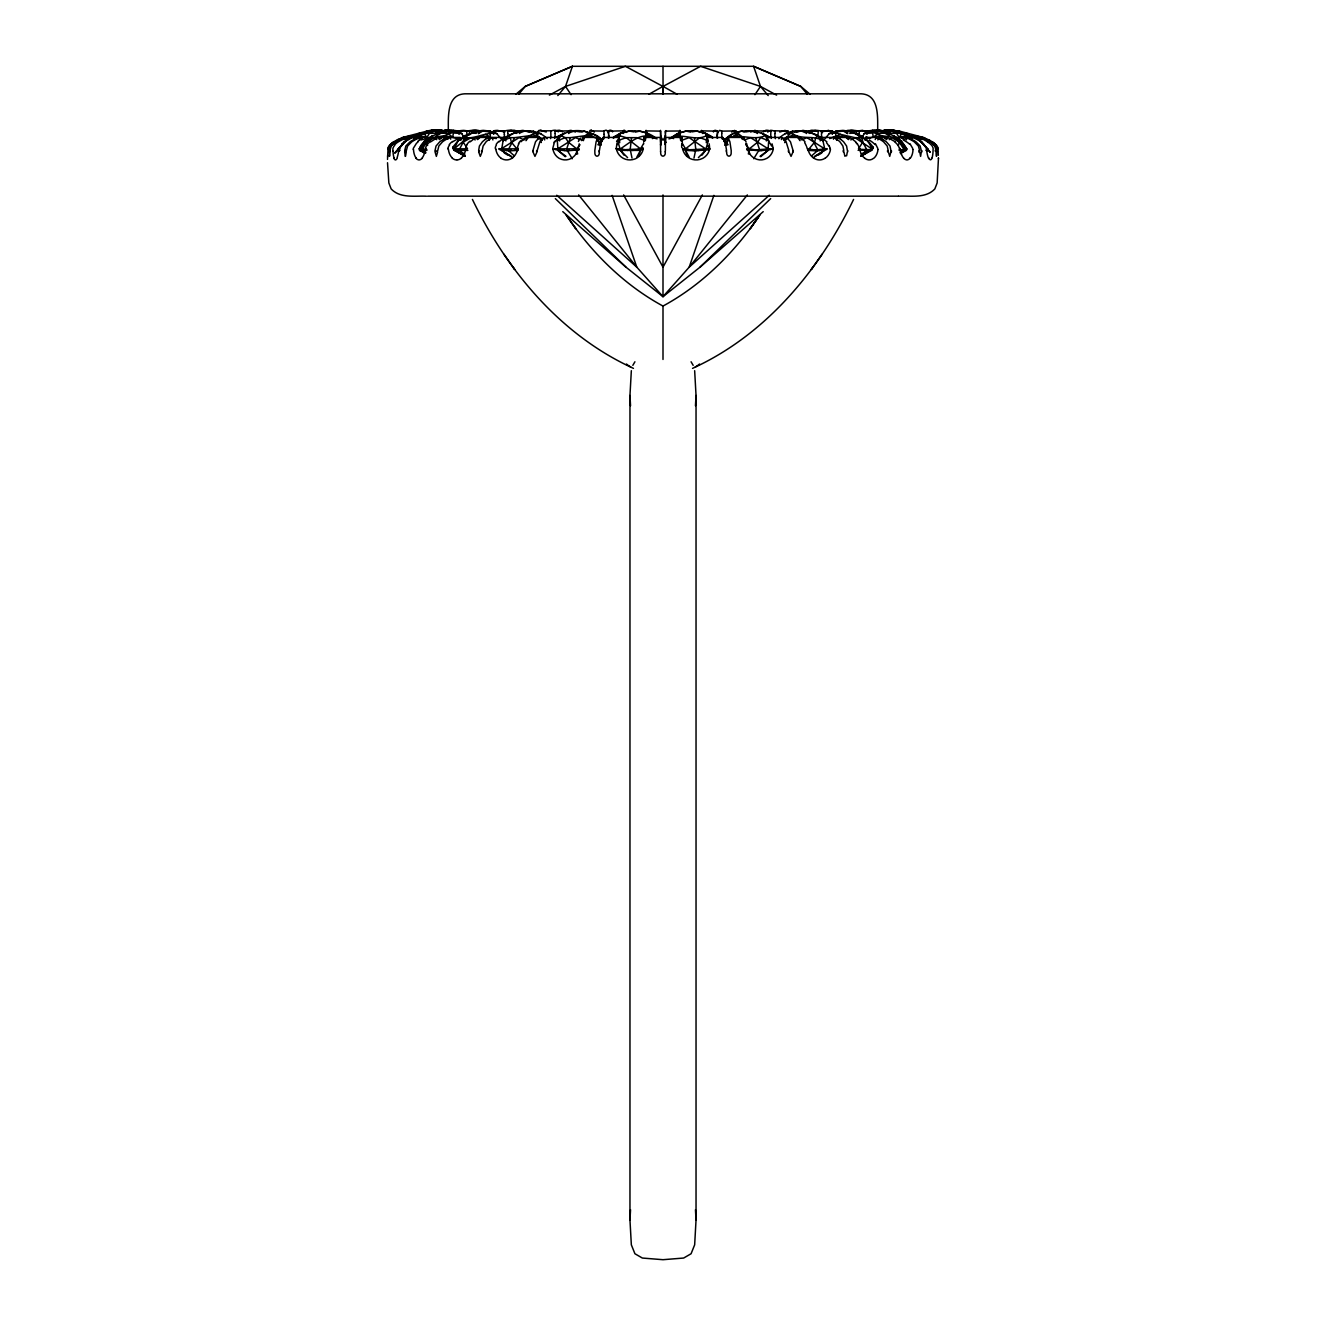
<?xml version="1.0" encoding="UTF-8"?>
<svg xmlns="http://www.w3.org/2000/svg" width="1326" height="1326" viewBox="0 0 1326 1326"><rect width="100%" height="100%" fill="white"/><g stroke="black" fill="none" stroke-linecap="round" stroke-linejoin="round"><path stroke-width="1.5" d="M404.662 151.794L405.292 156.352M478.62 150.617L479.415 145.993L482.349 141.865A35.238 23.354 -89.9 0 1 484.835 139.794L485.465 139.329M660.547 137.539L660.663 145.147M660.547 130.362L660.663 142.429M665.47 131.009L665.254 144.683M757.395 133.512L757.444 131.34M623.303 131.34L623.27 133.512M776.605 95.124L760.478 86.405L700.576 66.3L663.083 86.405L663.066 94.345L663 66.3M890.939 150.65L890.011 146.026L886.398 141.865A35.222 29.139 -87.1 0 0 883.331 139.794L882.652 139.396M660.53 144.103L660.613 150.617A31.078 30.515 74.2 0 0 660.514 151.81M665.47 131.407L665.453 133.329M724.079 140.97C733.411 127.545 756.649 128.771 769.295 137.125L761.422 132.981M793.081 150.617L790.495 141.865A35.238 16.36 89.9 0 0 788.738 139.794L788.406 139.445A71.654 33.266 89.9 0 0 786.152 137.44L800.423 137.44L802.76 139.329M435.027 150.617L436.039 146.026L439.685 141.865A35.222 28.99 -89.9 0 1 442.785 139.794L443.547 139.329M665.254 144.335L665.32 142.744M389.314 151.794L389.562 156.269L389.877 151.794M806.573 133.512L806.672 131.34M706.791 137.539L706.277 142.711M404.679 150.617L405.855 146.026L409.999 141.865A35.238 32.935 -89.8 0 1 413.513 139.794L414.392 139.329M856.347 134.374L856.646 131.34M643.723 141.716L643.856 139.329M673.658 138.6L671.984 137.838C682.774 127.843 700.824 129.086 712.427 137.125L706.443 135.733C694.708 141.915 681.663 132.003 670.31 138.584M686.901 155.805L685.525 148.844L682.625 143.954M688.012 150.269L688.045 149.374L683.056 148.877L685.476 150.385L695.736 150.882L709.791 149.308M690.581 150.319L688.045 149.374M693.183 150.534L693.2 149.639L709.824 148.645M698.288 150.534L698.321 149.639M703.211 150.269L703.244 149.374M702.051 155.125L705.531 150.385L708.316 140.689L705.183 132.981L712.708 138.186M707.736 149.772L707.769 148.877M464.398 137.142L464.448 135.733C474.592 132.07 486.509 128.324 496.753 133.578L500.996 138.733M665.387 141.07L665.337 142.429M775.13 133.512L775.13 133.081A21.78 10.475 89.7 0 1 775.097 131.291M389.363 150.617L390.623 146.026L395.015 141.865A35.222 34.973 -89.4 0 1 398.828 139.744L399.673 139.329M717.3 131.34L717.233 134.374A9.978 2.635 89.5 0 0 717.548 138.352M736.195 134.307L736.378 131.34M889.713 134.291L890.028 131.34M890.923 151.86L889.729 156.369L888.287 151.711M387.573 157.844L387.623 156.567M387.507 159.385L387.54 158.49M680.238 133.512L680.304 131.904M787.893 134.307L788.141 131.34M847.364 151.794L846.618 155.788L844.861 155.888M866.972 134.307L867.27 131.34M387.623 156.799L387.673 155.59M832.347 134.307L832.629 131.34M847.397 133.512L847.563 131.34M387.656 155.838L388.021 149.44A5.403 4.542 -65.3 0 1 388.269 148.313M660.729 145.031L660.547 137.44L644.088 137.44L643.872 139.197M821.739 133.512L821.755 133.081A21.78 14.735 89.7 0 1 821.788 131.324M389.927 150.617L391.203 146.026L395.612 141.865A35.222 34.973 89.4 0 1 399.341 139.794L400.27 139.329M599.418 150.617L600.86 141.865A35.222 8.437 89.9 0 1 601.755 139.777L601.971 139.329M448.287 130.462C448.503 117.6 446.315 94.66 464.796 93.814L861.204 93.814C879.685 94.66 877.497 117.6 877.713 130.462M665.403 135.02L665.337 135.965M694.658 370.7L696.034 395.463L696.034 1220.053L694.658 1244.832L691.078 1253.75L683.652 1258.043L663 1259.7L642.348 1258.043L634.922 1253.75L631.342 1244.832L629.966 1220.053L629.966 395.463L631.342 370.7M629.966 1220.053L630.546 1209.743M695.454 405.789L696.034 395.463M406.369 150.617L407.596 146.026L411.74 141.865A35.238 32.951 89.8 0 1 415.253 139.794L416.132 139.329M537.146 150.617L539.864 141.865A35.222 16.393 89.9 0 1 541.605 139.777L542.036 139.329M681.68 140.921L681.912 137.423L665.453 137.44L665.387 150.617A31.078 30.2 -76.8 0 1 665.155 151.777M760.71 156.717L768.069 150.385L768.682 140.689L765.102 135.733C751.958 141.65 737.057 131.357 724.095 140.026L723.946 141.567L724.112 139.495A71.621 17.172 -89.9 0 0 722.935 137.44L706.791 137.44M437.746 150.617L438.84 146.026L442.47 141.865A35.238 29.006 89.9 0 1 445.569 139.794L446.348 139.329M482.183 150.617L483.095 146.026L486.029 141.865A35.222 23.371 89.9 0 1 488.515 139.794L489.128 139.329M679.442 132.036L679.906 130.296M406.303 151.794L405.507 156.335M793.047 151.794L791.042 156.369L788.937 151.794M877.53 133.512L877.746 131.34M424.884 143.689L425.116 140.689C434.696 133.246 448.403 129.169 460.354 132.103M770.903 131.34L770.754 134.374A9.978 4.856 89.4 0 0 771.268 138.434M437.663 151.794L436.353 156.369L435.027 151.794M859.182 133.512L859.215 133.081A21.796 18.249 -87.3 0 1 859.347 131.324M895.183 133.512L895.431 131.34M727.676 137.539L727.394 140.307A9.978 2.652 89.6 0 1 725.405 145.114M899.343 133.512L899.608 131.34M482.1 151.794L480.294 156.369L478.636 151.794M665.304 151.794C666.033 157.645 659.867 157.645 660.68 151.794M576.479 154.114L576.677 148.844L580.009 144.766M724.775 139.28L724.211 140.639M725.537 144.153L728.405 140.423L724.874 142.263L725.537 144.153L727.825 145.031M726.366 139.379L726.515 137.838M726.582 144.484L725.687 142.611M748.378 153.998L749.323 148.844L745.991 144.766M746.637 149.772L751.792 150.269L751.875 149.374L746.72 148.877M751.792 150.269L771.599 148.645M771.533 149.308L759.301 150.882L756.964 149.639M761.704 150.534L761.787 149.639M766.113 150.269L766.196 149.374M769.909 149.772L769.992 148.877M537.063 151.794L534.958 156.369L532.953 151.794M599.335 151.794C599.882 157.711 594.147 157.661 594.844 151.794A31.078 30.979 -49.3 0 1 594.81 150.617L596.087 141.865A35.222 8.42 -89.9 0 1 596.982 139.777L597.214 139.329M883.365 133.081L883.597 131.34M897.603 133.081L897.851 131.34M818.241 131.34L818.043 134.374A9.978 6.812 89.3 0 0 818.374 137.324M766.859 137.987L766.362 140.921M665.287 136.561L663.017 140.274L660.729 136.561M743.472 137.672L743.157 139.545M644.055 137.655L644.32 140.921M901.299 134.357L897.453 139.876L898.978 137.142L896.26 132.981L887.276 133.578L890.973 131.059L916.548 137.655C927.951 148.064 940.068 164.673 917.824 137.655L893.525 131.059L885.204 132.103M778.826 138.733C789.202 127.081 807.915 129.931 820.015 137.125L817.827 135.733L815.755 137.655L814.628 142.147L807.865 150.385L817.28 150.882L826.976 149.308M810.401 150.269L810.534 149.374L808.164 149.44M812.838 150.319L827.076 148.645M815.142 150.534L815.275 149.639M819.385 150.534L819.518 149.639M823.015 150.269L823.148 149.374M813.236 157.761L824.49 150.385L824.722 148.844L822.916 140.689L817.827 135.733L811.926 132.981L809.059 133.379M825.866 149.772L825.999 148.877M631.524 137.655L630.215 149.357L632.005 158.059M432.061 133.578L432.475 131.059L440.796 132.103L440.878 133.081M898.348 131.788L898.431 131.34A21.78 21.664 87.7 0 0 898.183 133.081M786.136 137.539L785.572 140.307A9.978 4.873 89.6 0 1 784.677 142.628M419.397 149.308L424.95 153.17L419.546 150.385C419.149 143.788 427.635 139.197 432.243 135.733M821.009 137.606L820.131 140.921M821.324 138.6L821.507 137.705M858.137 150.385L860.624 149.374L869.558 149.656L873.304 148.147M860.458 150.269L862.729 149.656M862.596 150.319L864.734 149.639M861.154 154.313L868.149 149.639M867.966 150.534L869.558 149.656M869.425 150.319L870.784 149.374M861.038 156.219L871.53 150.385L871.828 148.844C866.425 132.418 843.949 127.429 829.247 133.578L825.004 138.733M861.204 155.971L872.525 148.877M872.906 148.098L872.574 146.788L872.359 149.772M453.094 148.098L453.426 146.788L453.641 149.772L464.962 156.219M800.39 137.606L799.893 139.545M512.764 157.761L501.51 150.385L503.084 140.689C513.626 128.854 536.019 126.815 547.174 138.733M781.412 139.561L781.495 139.164A21.78 10.475 89.6 0 0 781.926 137.639M517.853 149.44L518.118 148.297M578.07 149.291L579.247 143.838M899.028 150.269L906.354 149.374C901.564 135.169 880.116 128.589 865.646 132.103M900.768 150.319L902.459 149.639M903.901 146.788L904.78 148.098L903.752 147.451M900.056 152.822L904.862 149.639M904.647 150.534L905.691 149.656M905.542 150.319L906.354 149.374M906.603 149.308L901.133 153.087L906.454 150.385L906.752 148.645M693.995 158.059L695.785 149.357L694.476 137.655M837.452 137.539L836.772 139.943M616.872 143.473L616.341 148.297M927.288 150.534L927.62 148.844L927.288 150.534L926.045 150.534M926.692 150.882L927.089 149.357L926.277 149.639M927.57 150.319L927.786 149.374M865.911 137.606L865.049 140.241M639.099 155.805L640.475 148.844L643.375 143.954M836.739 140.357L835.496 137.142L836.176 131.059L842.922 130.379A57.615 45.648 -84.2 0 1 846.303 130.909L856.679 131.108L854.955 130.793M849.303 137.606L848.673 139.545M424.701 134.357L428.547 139.876L427.022 137.142L429.74 132.981L438.724 133.578L435.027 131.059L409.452 137.655C391.236 154.595 388.8 161.987 408.176 137.655L432.475 131.059L439.121 131.904M898.382 145.495L899.343 142.147L896.707 137.655L881.724 135.733L869.574 131.059L864.104 133.578L862.646 136.81M716.686 137.722L717.714 133.329A9.829 2.238 -88.4 0 1 718.327 131.688M899.028 137.606L898.017 140.241M878.74 137.539L877.845 139.943M398.712 150.534L399.673 148.645L398.38 148.844L398.712 150.534L399.955 150.534M418.502 134.357L417.607 137.125L413.463 135.733L408.938 138.7M887.392 137.606L886.646 139.545M557.815 95.571L565.522 86.405L572.401 66.3L753.599 66.3L800.755 86.405L810.203 94.328M713.885 195.37L689.205 267.156L663 296.643L625.955 267.156L562.771 211.646M907.249 137.539L906.288 139.943M918.437 137.606L917.973 138.816M699.498 132.418L701.603 130.379M583.324 140.689L585.097 135.733L588.777 132.981C593.518 133.677 600.91 136.346 602.054 141.567L601.706 139.744M922.995 137.606L922.183 139.545M921.719 137.539L920.89 139.561M623.949 155.125L620.469 150.385L617.684 140.689L620.817 132.981C632.999 129.003 647.022 130.478 657.016 138.948M489.261 140.357L490.504 137.142L489.824 131.059L483.244 130.362A57.598 45.664 80.7 0 0 479.697 130.826M645.745 130.893L660.547 131.125M875.226 139.561L875.375 139.164A21.796 18.266 -87.4 0 0 876.038 137.572M904.73 139.561L904.896 139.164A21.78 20.503 89 0 0 905.559 137.556M911.642 139.545L912.454 137.539A70.825 67.742 -51.6 0 1 916.846 139.396A36.548 34.857 -75.7 0 1 921.272 141.965A19.376 18.166 88.8 0 1 923.261 143.606M601.921 140.97L601.905 140.026L593.501 137.125L585.097 135.733L570.395 137.655L566.55 149.357L572.268 158.739M613.292 138.186L620.817 132.981L613.573 137.125L619.557 135.733L626.203 137.655L636.845 137.655L645.314 140.689L646.508 132.981L654.016 137.838L652.342 138.6M464.796 155.971L454.47 150.385L454.172 148.844L458.15 140.689L464.448 135.733L463.205 142.147L459.409 149.357L459.708 150.882L464.846 154.313M731.604 132.036L734.637 130.379M554.102 143.473L552.809 148.297A5.387 4.077 69.7 0 0 552.859 149.44M853.579 199.43C819.319 270.487 765.45 335.163 692.537 368.363M718.311 131.655L719.653 130.329A44.073 10.558 88.9 0 1 721.543 131.39M702.382 194.939L663 267.156L623.618 194.939M636.911 156.916L640.524 150.385L642.944 148.877L625.176 149.656L616.176 148.645L620.469 150.385L640.524 150.385M419.248 148.645L431.779 137.655L444.276 135.733L456.426 131.059L461.896 133.578L463.354 136.81M632.833 365.363L634.922 361.783M713.67 131.407L714.747 130.362A42.83 10.277 -89.9 0 1 716.802 130.893L716.802 130.793M449.597 144.998L449.464 145.214A8.039 7.492 54.1 0 0 447.989 148.214M754.942 94.676L760.478 86.405L753.599 66.3L800.755 86.405L807.385 94.328M555.08 141.865L557.135 139.329M758.472 216.917L750.135 228.768L759.815 215.027C734.935 252.089 702.432 284.676 663 306.057C623.568 284.676 591.065 252.089 566.185 215.027L575.865 228.768L574.473 226.829M525.991 140.689L529.472 135.733L535.356 132.981L541.273 133.578M812.623 267.62L811.297 269.51L822.17 254.111M753.732 158.739L759.45 149.357L755.605 137.655M565.29 156.717L557.931 150.385L557.318 140.689C566.185 125.357 590.948 129.451 601.905 140.026M425.116 140.689L419.182 148.844L426.757 149.374M543.527 138.584L529.472 135.733L514.654 137.655L508.488 149.357L508.72 150.882L514.438 155.904M822.916 140.689C814.015 135.086 802.711 139.727 793.578 134.357L783.799 140.423L792.716 131.059L793.014 132.103L797.125 131.059M405.905 140.689L408.176 137.655L409.452 137.655M598.175 145.031L600.463 144.153L601.126 142.263L598.109 144.352M520.985 141.783L525.577 137.44L539.831 137.44A21.78 9.763 89.6 0 0 540.279 139.048M750.615 132.036L755.008 130.379M747.35 194.939L689.205 267.156L769.279 195.254M452.614 147.385L458.15 140.689L463.984 137.655C475.371 139.346 485.631 131.705 496.753 133.578M691.459 131.059L690.581 132.103L686.139 131.059L677.453 133.578L668.984 138.948M518.615 94.328L525.245 86.405L572.401 66.3L525.245 86.405L515.797 94.328M779.754 132.036L785.108 130.379M398.38 148.844L402.143 144.766M557.135 139.329L559.075 137.44L544.174 137.44A71.604 33.299 89.9 0 0 542.036 139.329M467.531 137.655L454.172 148.844L452.696 148.147M402.259 143.838L399.441 148.297A5.387 3.928 -70.9 0 0 399.143 149.44M833.159 133.329L836.142 131.141L834.303 132.103L839.723 131.059M698.404 157.628L705.531 150.385M448.967 133.578L451.453 131.059L458.581 131.904M537.693 139.329L537.262 139.777A35.222 16.36 -89.9 0 0 535.505 141.849L532.919 150.617M477.841 139.445L481.603 135.733L496.289 138.584M499.156 141.799L502.09 139.329M767.969 131.655L770.572 130.329A44.073 20.487 88.8 0 1 774.268 131.075M578.65 194.939L636.795 267.156L663 296.643L700.045 267.156L770.671 198.602M470.282 141.799L473.415 139.329M416.596 135.749L419.563 132.981L423.176 133.23M811.562 155.904L817.28 150.882L817.512 149.357L811.346 137.655M700.045 267.156L763.229 211.646M461.531 158.026L461.05 158.407A14.105 9.332 -86.5 0 1 457.205 159.916M796.462 132.036L803.009 130.379A57.598 35.951 -85.5 0 1 805.661 130.992L818.258 131.125L816.849 130.793M623.601 130.86L608.684 131.108M749.323 148.844L757.643 142.147L760.61 137.655L768.682 140.689M889.216 139.678L891.735 137.655L899.343 142.147L906.818 148.844L900.884 140.689L893.757 135.733M439.602 139.445L444.276 135.733L461.332 139.197M821.125 132.036L828.485 130.379M452.68 141.783L460.039 137.44L450.144 137.44A71.637 58.957 89.9 0 0 446.332 139.329M396.076 142.147L401.861 137.655L428 130.86A57.598 57.151 -37.4 0 1 432.293 130.462M430.784 141.783L434.63 139.329M760.03 156.319L768.069 150.385M877.132 134.357L873.353 137.125L864.668 139.197M502.106 139.329L504.974 137.423L492.195 137.423A71.654 47.554 89.9 0 0 489.128 139.329M825.22 158.092L824.755 158.407A14.105 11.586 85.7 0 1 819.518 159.932A14.089 11.586 85.8 0 1 814.214 158.407L813.716 158.076A13.492 11.072 85.2 0 1 808.015 149.49M724.095 140.026L733.129 133.578L741.715 131.059L744.151 132.103L746.72 131.059M465.708 136.213L468.327 134.357M415.403 138.7L423.541 132.981L428.646 133.346M512.35 158.043L511.803 158.407A14.105 11.602 -85.5 0 1 501.974 158.805L500.78 158.076M685.525 148.844L699.796 137.655L708.316 140.689M498.924 148.645L501.278 148.844L519.063 137.655L524.251 139.926M402.971 139.329L409.187 135.733L413.132 136.661M403.833 142.147L410.728 137.655M473.432 139.329L476.647 137.44L488.532 137.423A71.654 47.504 -89.9 0 0 485.465 139.329M516.941 133.379L514.074 132.981L505.985 137.125L508.173 135.733L510.245 137.655L511.372 142.147L518.135 150.385L508.72 150.882L499.024 149.308M620.419 148.844C630.712 142.097 642.779 130.677 655.69 138.584M554.401 148.645L557.798 148.844L575.401 137.655L581.749 140.075M422.248 147.451L421.22 148.098L422.099 146.788M818.457 154.976L821.772 152.954M814.562 156.402L824.49 150.385M604.325 130.86L604.424 130.793A42.83 10.243 -89.9 0 1 606.479 130.279L607.557 131.407A9.978 2.304 88.8 0 1 608.286 133.246M900.42 151.943L905.542 148.91M436.138 136.097L441.442 132.981L447.077 133.429M860.939 155.987L867.884 151.943M874.414 132.036L884.409 130.379A57.615 54.697 78.6 0 1 886.995 130.528M478.305 133.578L482.73 131.059L489.907 131.904M648.762 94.345L663 86.372L677.238 94.345M829.711 138.584L840.518 134.357L854.905 137.655L862.016 137.655L867.85 140.689L873.386 147.385M850.778 139.926L854.905 137.655L871.828 148.844M549.395 95.124L565.522 86.405L625.424 66.3L662.917 86.405M506.002 137.125L511.123 134.357M434.646 139.329L438.558 137.423L447.359 137.423A71.637 58.941 -89.9 0 0 443.547 139.329M465.973 136.296L472.205 132.981L476.283 133.379M397.485 139.744L393.888 141.716A17.387 17.304 33.1 0 0 389.927 144.932M570.395 137.655L565.39 137.655L560.898 135.733L556.688 137.142L564.578 132.981M590.103 130.86L603.927 131.108M397.469 139.744L398.347 139.329M844.115 131.407L847.861 130.362A42.813 35.421 -86.8 0 1 854.938 130.86M402.955 139.329L398.43 141.783A17.387 17.288 65.5 0 0 394.568 144.899M398.181 139.412L403.833 137.423M556.705 137.125L562.738 134.357M854.375 131.407L862.232 130.379M801.749 139.926L806.937 137.655L824.722 148.844M404.612 138.6L407.513 137.423L404.861 137.423A71.67 71.14 89.4 0 0 400.27 139.329A71.621 71.107 89.4 0 1 403.651 137.904M503.084 140.689L510.245 137.655L514.654 137.655M739.063 134.357L732.516 137.125L737.223 132.981L740.903 135.733L742.079 139.031M613.59 137.125L620.187 134.357M863.906 131.407L872.359 130.379M519.908 132.948L524.466 131.059L531.295 131.904M680.122 134.357L673.359 137.125L679.492 132.981L680.686 140.689L689.155 137.655L705.581 148.844M646.077 130.296L646.541 132.036M744.251 140.075L750.599 137.655L768.202 148.844M569.235 130.86L555.08 131.125L556.058 130.793A44.073 20.47 88.8 0 1 559.771 130.313L562.39 131.655A9.829 4.674 -88.3 0 1 562.638 131.904M557.318 140.689L565.39 137.655L568.357 142.147L576.677 148.844L579.28 148.877M617.684 140.689L626.203 137.655L640.475 148.844M419.546 150.385L425.944 152.822M568.721 132.948L574.274 131.059L579.959 131.854M622.59 133.081L629.22 131.059L633.861 131.854M426.972 150.269L422.513 150.882L422.165 149.357L429.293 137.655L431.779 137.655M538.688 130.86L551.715 130.793A42.83 19.89 -89.9 0 1 555.693 130.279L557.782 131.407A9.978 4.558 88.7 0 1 558.279 131.887M782.473 138.584L787.611 137.125M520.306 130.86L507.742 131.108L509.151 130.793A44.073 29.222 88.6 0 1 514.438 130.279L518.168 131.655A9.829 6.597 -88 0 1 518.516 131.904M454.172 148.844L467.564 148.844L463.205 142.147L471.095 137.655L475.222 139.926M554.467 149.308L566.699 150.882L579.363 149.772M894.951 138.103L906.338 135.733M912.868 136.661L916.813 135.733L927.57 141.783M591.363 130.379L594.413 132.036M501.278 148.844L517.902 148.844M873.237 130.71L875.939 130.329A44.073 41.205 87.1 0 1 883.381 130.893M494.499 130.86L493.338 131.108L505.471 130.793A42.83 28.393 -89.9 0 1 511.156 130.279L514.14 131.407A9.978 6.547 88.4 0 1 514.836 131.904M557.798 148.844L576.677 148.844M467.863 150.385L454.47 150.385M469.421 131.108L471.161 130.793A44.073 36.25 88.2 0 1 477.725 130.279L481.935 131.407M479.697 130.86L469.868 131.108M420.093 147.385L421.005 147.203M468.376 130.793L458.697 131.108L460.089 130.86M872.027 130.594L873.652 130.362A42.83 40.045 -89.8 0 1 881.641 130.86M426.972 131.009L432.143 130.86A57.615 56.537 59 0 1 436.387 130.445M692.139 131.854L696.78 131.059L703.41 133.081M427.536 131.125L428.547 131.042M867.254 131.854L872.06 131.059M885.553 130.594L887.293 130.429M886.149 130.594L887.873 130.362A42.83 42.515 89.4 0 1 896.359 130.843L897.884 131.125L893.857 130.86M427.933 131.042L429.757 130.86A44.073 43.741 -81.4 0 1 437.547 130.263L438.724 130.362A42.83 42.515 89.4 0 0 430.237 130.843M428.049 131.025L429.458 130.909M883.215 130.611L889.63 130.379A57.598 56.653 -70 0 1 893.857 130.81M787.627 137.142L796.528 135.733L800.026 140.689M835.496 137.142L844.397 135.733L848.159 139.445M437.497 130.86L435.923 131.125L442.602 130.793M429.06 130.876L430.221 130.793M886.978 131.854L892.249 131.059M893.674 131.854L899.028 131.108M746.041 131.854L751.726 131.059L757.279 132.948M540.892 130.379L546.229 132.036M886.879 131.904L893.525 131.059L893.939 133.578M794.705 131.904L801.534 131.059L806.092 132.948M883.912 130.495L885.32 130.346M867.419 131.904L874.547 131.059L877.033 133.578M836.093 131.904L843.286 131.059L847.695 133.578M784.727 133.578L790.644 132.981L793.578 134.357M849.717 133.379L853.795 132.981L860.027 136.296M829.247 133.578L836.64 132.981L840.518 134.357M878.923 133.429L884.558 132.981L889.862 136.097M453.641 130.379L462.094 131.407M864.104 133.578L872.541 132.981L873.337 137.125L881.724 135.733L886.398 139.445M897.354 133.346L902.459 132.981L910.597 138.7M442.818 130.611L441.923 130.462A26.155 25.774 -82.1 0 0 437.895 130.313L436.37 130.379A57.598 56.653 70 0 0 432.143 130.81M902.824 133.23L906.437 132.981L909.404 135.749M437.514 130.313L437.713 130.296A26.404 26.006 84.4 0 1 441.79 130.445L446.348 131.821M690.614 149.656L693.2 149.639M923.957 137.771L922.216 137.423M426.359 131.108L432.326 131.854M895.464 131.108L897.884 131.125M428.132 131.108L430.536 131.108M665.453 131.108L680.288 130.976M717.316 131.125L702.432 130.893M722.073 131.125L736.029 130.926M899.558 131.125L898.266 131.075M426.922 137.423L420.441 137.44A71.637 66.996 89.8 0 0 416.132 139.329M582.495 137.423L598.324 137.423A71.654 17.122 -89.9 0 0 597.214 139.329M619.225 137.44L603.081 137.423A71.637 17.172 89.9 0 0 601.971 139.329M766.925 137.44L781.81 137.423A71.637 33.316 -89.9 0 1 783.964 139.329M865.961 137.423L875.989 137.423A71.604 59.256 -86.8 0 1 879.768 139.329M899.094 137.44L905.559 137.423A71.654 66.996 -89.8 0 1 909.868 139.329M912.487 137.423L907.282 137.423A71.654 66.98 89.8 0 1 911.608 139.329M916.548 137.655L917.824 137.655L920.095 140.689M426.558 196.215C414.74 195.635 400.22 198.602 391.153 188.922L388.849 182.938L387.524 162.75M427.685 196.165L898.299 196.165M898.58 196.215C910.647 195.535 925.531 198.801 934.847 188.922L937.15 182.938L938.46 158.407M438.757 130.594L432.276 130.379A57.615 57.366 -48.7 0 0 427.983 130.777M451.586 132.036L441.591 130.379A57.615 54.697 -78.6 0 0 437.481 130.727M403.054 137.44L404.264 137.423A71.67 71.14 -89.4 0 0 399.673 139.329A71.621 71.09 -89.4 0 1 403.651 137.672M444.392 130.279L446.431 130.396M892.282 130.296L892.183 130.296A23.47 23.404 81.3 0 0 887.243 130.561A23.503 23.437 -76.1 0 1 892.199 130.346L899.243 131.042L924.139 137.655L929.924 142.147M461.896 133.578L453.459 132.981L452.663 137.125L448.868 134.357M754.361 150.319L756.881 150.534M429.641 130.843A42.83 42.515 -89.4 0 1 438.127 130.279L442.602 131.407A9.978 9.879 80.8 0 1 443.646 131.92M751.875 149.374L754.428 149.656M810.534 149.374L812.937 149.656M870.618 150.269L871.53 150.385M438.707 130.429L439.884 130.512M895.779 130.793L898.15 131.059M896.243 130.86L896.359 130.876A44.073 43.741 81.4 0 0 888.453 130.263L887.276 130.362A42.83 42.515 -89.4 0 1 895.763 130.843M433.751 131.059L439.022 131.854M881.657 130.793L883.63 131.108L876.271 130.86A57.615 52.692 -81.2 0 0 872.359 130.329M883.398 130.793L890.061 131.108L888.503 130.86A57.615 54.482 72.3 0 0 884.409 130.495M899.243 149.374L900.918 149.656M453.94 131.059L458.813 131.838L459.045 134.291M865.911 130.86L867.303 131.108L857.723 130.793M453.973 130.594L451.801 130.329A44.073 41.205 87.1 0 0 444.343 130.81L442.37 131.108L449.713 130.86A57.615 52.626 76 0 1 453.641 130.429M904.995 147.203L905.907 147.385M419.662 135.733L431.049 138.103M486.277 131.059L491.697 132.103L489.824 131.059L492.841 133.329M476.863 130.594L475.421 130.362A42.83 35.238 -89.9 0 0 468.393 130.843M864.552 150.534L866.292 150.882L866.591 149.357L862.795 142.147L858.469 137.655M831.501 130.86L832.662 131.108L820.529 130.793M452.763 130.71L450.608 130.362A42.83 40.045 -89.8 0 0 442.619 130.843M440.431 130.71L443.729 131.655A9.829 9.763 -76.3 0 1 444.243 131.92M860.624 149.374L858.436 148.844L862.795 142.147L861.552 135.733L861.602 137.142M528.875 131.059L532.986 132.103L533.284 131.059L542.201 140.423L538.389 137.125M787.312 130.86L788.158 131.108L774.285 130.793M902.26 150.534L903.487 150.882L903.835 149.357L899.343 142.147L894.221 137.655M769.942 130.793L770.92 131.108L756.947 130.926M927.073 148.877L926.841 149.772M399.723 149.639L398.911 149.357L399.308 150.882M923.658 137.655L928.515 139.744M645.878 134.357L652.641 137.125L646.508 132.981L639.861 131.059L635.419 132.103L634.541 131.059M579.28 131.059L581.849 132.103L584.285 131.059L588.777 132.981L593.501 137.125L586.937 134.357M478.238 131.009L479.134 131.407A9.978 8.155 87.9 0 1 479.995 131.904M921.404 138.6L918.504 137.44L921.156 137.44A71.604 71.074 -89.4 0 1 925.73 139.329A71.654 71.123 -89.4 0 0 922.349 137.887M705.813 134.357L712.41 137.125M471.625 131.407L463.769 130.379A57.598 48.88 -83.3 0 0 460.089 130.694M763.262 134.357L769.295 137.125M926.327 139.329L927.255 139.777A35.238 34.973 89.5 0 1 931.067 141.899M925.73 139.329L926.675 139.777A35.238 34.973 -89.4 0 1 930.487 141.915L934.797 146.026L936.073 150.617M532.422 134.357L538.373 137.125M633.463 368.363C560.55 335.163 506.681 270.487 472.421 199.43M928.532 139.744L929.741 140.357M911.608 139.329L912.487 139.777A35.222 32.935 89.8 0 1 916.001 141.849L920.145 146.026L921.305 150.617M909.868 139.329L910.747 139.777A35.238 32.935 -89.8 0 1 914.26 141.849L918.404 146.026L919.614 150.617M929.758 140.374L932.228 141.783A17.387 17.304 -33.1 0 1 936.073 144.932M814.877 134.357L819.998 137.125M504.891 132.036L497.515 130.379A57.615 40.244 -85 0 0 494.482 130.628M485.482 134.357L490.487 137.125M879.768 139.329L880.547 139.777A35.205 29.139 -86.8 0 1 883.613 141.865L887.21 146.026L888.221 150.584M458.116 151.943L465.061 155.987M420.458 148.91L425.58 151.943M501.51 150.385L511.438 156.402M504.228 152.954L507.543 154.976M726.665 143.589L727.891 144.352M915.272 137.655L922.167 142.147M852.568 139.329L849.353 137.44L837.485 137.44A71.604 47.454 89.9 0 1 840.535 139.329M917.062 138.7L912.537 135.733L908.409 137.142L907.498 134.357M852.568 139.329L855.8 141.865M930.985 141.865L935.394 146.026L936.637 150.617M840.535 139.329L841.165 139.777A35.238 23.354 89.9 0 1 843.651 141.865L846.601 146.026L847.38 150.617M836.872 139.329L837.485 139.777A35.238 23.371 -89.9 0 1 839.988 141.865L842.905 146.026L843.817 150.617M857.673 134.357L860.292 136.213M557.931 150.385L565.97 156.319M895.216 141.783L887.442 137.44L878.773 137.423A71.637 59.239 -87.1 0 1 882.552 139.329M436.784 139.678L434.265 137.655L426.657 142.147L427.618 145.495M600.313 142.611L597.595 140.423L600.463 144.153M529.505 132.036L522.974 130.379A57.615 36.017 82.7 0 0 520.289 130.76M452.183 158.076L452.564 158.407A14.089 9.332 -86.8 0 0 456.757 159.932M556.721 195.254L636.795 267.156L612.115 195.37M802.777 139.329L805.031 141.799M923.36 143.473L926.559 148.297A5.387 3.779 71.5 0 1 926.708 149.44M555.329 198.602L625.955 267.156M826.86 141.783L821.043 137.44L833.805 137.44A71.587 47.487 -89.9 0 1 836.872 139.329M783.964 139.329L784.395 139.777A35.222 16.376 -89.9 0 1 786.136 141.865L788.854 150.617M620.469 150.385L627.596 157.628M910.034 143.838L912.653 148.297A5.387 5.254 0.1 0 1 912.719 149.44M923.857 144.766L927.62 148.844M875.492 143.838L877.729 148.297A5.387 5.105 -46.1 0 1 877.713 149.44M760.478 86.405L768.185 95.571M575.401 132.036L571.092 130.362A57.615 24.332 83.8 0 0 569.202 130.644M857.242 143.473L859.662 148.297A5.387 1.657 76.2 0 1 859.812 149.424M601.789 140.639L601.225 139.28M503.83 254.111L514.703 269.51L513.377 267.62M565.522 86.405L571.058 94.676M426.889 131.059L428.58 133.578M691.078 361.783L693.166 365.363M685.476 150.385L689.089 156.916M844.778 155.772L843.9 151.794M724.228 139.727L724.261 139.777A35.222 8.437 -89.9 0 1 725.156 141.865L726.582 150.617M421.436 139.943L420.475 137.539M405.143 139.561L404.96 139.164A21.78 21.564 87.6 0 1 404.331 137.523M772.063 143.838L773.174 148.297M428 140.241L426.989 137.672M403.817 139.545L403.104 137.854M414.358 139.545L413.579 137.672M419.513 139.561L419.347 139.164A21.78 20.221 89.1 0 1 418.784 137.523M439.354 139.545L438.641 137.672M746.09 141.865L743.505 137.44L727.692 137.44A71.604 17.122 89.9 0 1 728.786 139.346L729.018 139.777A35.222 8.42 89.9 0 1 729.913 141.865L731.223 150.617A31.078 31.028 11.1 0 1 731.19 151.794C731.919 157.595 726.035 157.678 726.665 151.794M460.934 140.241L460.056 137.539M408.027 138.816L407.596 137.672M901.481 154.214L901.779 154.976A13.641 6.315 87.1 0 0 903.918 158.424M450.707 139.164L450.16 137.539M505.886 140.921L505.024 137.672M626.502 132.418L624.563 130.313A57.615 11.188 84.2 0 0 623.551 130.379M477.327 139.545L476.714 137.672M492.907 139.943L492.228 137.539M427.071 137.921L427.088 137.987A70.808 61.46 -68.5 0 0 422.878 139.81M609.314 137.722L608.667 135.02M746.621 143.473L747.682 148.297M526.107 139.545L525.643 137.672M619.723 142.711L619.225 137.987M398.927 148.877L399.159 149.772M398.214 149.374L398.43 150.319M544.688 139.943L544.19 137.539M423.541 149.639L423.74 150.534M421.138 149.639L421.353 150.534M419.646 149.374L419.861 150.269M709.228 143.838L709.659 148.297A5.387 2.983 -74.4 0 1 709.393 149.44M559.622 140.921L559.091 137.672M576.827 150.385L577.639 153.998M504.493 137.705L504.676 138.6M465.376 149.374L465.542 150.269M461.266 149.639L461.448 150.534M457.851 149.639L458.034 150.534M455.216 149.374L455.382 150.269M453.475 148.877L453.641 149.772M582.843 139.545L582.528 137.672M435.956 131.34L436.271 134.307M426.392 131.34L426.674 133.512M427.585 131.34L427.817 133.081M430.585 131.34L430.834 133.512M440.663 131.34L440.796 132.219M515.466 149.374L515.599 150.269M510.725 149.639L510.858 150.534M506.482 149.639L506.615 150.534M502.852 149.374L502.985 150.269M500.001 148.877L500.134 149.772M681.929 137.539L682.144 139.329M493.371 131.34L493.653 134.307M448.271 131.34L448.47 133.512M466.686 131.34L466.918 134.374A9.978 8.072 89.1 0 1 466.918 136.097M537.859 131.34L538.107 134.307M603.297 139.561L603.081 137.539M478.437 131.34L478.587 133.512M598.523 139.561L598.474 139.164A10.177 2.519 -89.7 0 0 600.612 145.197M504.095 131.34L504.294 134.374M749.173 150.385L749.521 154.114M599.485 137.838L599.634 139.379M599.335 143.589L599.418 144.484M574.125 149.374L574.208 150.269M569.036 149.639L569.119 150.534M564.213 149.639L564.296 150.534M559.804 149.374L559.887 150.269M556.008 148.877L556.091 149.772M682.144 139.329L682.326 142.959M660.68 135.965L660.547 131.407M519.328 131.34L519.427 133.512M589.689 131.904L589.821 134.291M900.884 140.689L901.116 143.689M550.754 131.34L550.887 134.374A9.978 4.409 89.4 0 1 550.555 138.6M919.697 151.794L920.609 156.369L921.338 151.794M469.653 133.081L469.686 133.512A10.177 8.437 89.9 0 1 469.702 134.804M938.311 155.324L937.996 149.44A5.403 4.542 65.3 0 0 937.731 148.313M695.454 1209.743L696.034 1220.053M629.966 395.463L630.546 405.789M936.123 151.794L936.487 156.369L936.686 151.794M660.696 143.142L660.746 144.335M938.427 157.844L938.477 158.755M645.663 131.423L645.762 133.512M568.572 131.34L568.605 133.512M603.943 131.34L604.01 134.374M637.955 149.374L637.988 150.269M632.8 149.639L632.817 150.534M627.679 149.639L627.712 150.534M622.756 149.374L622.789 150.269M618.231 148.877L618.264 149.772M682.36 145.197L682.326 143.473M702.73 133.512L702.697 131.423M665.453 137.539L665.453 140.672M663 194.939L663 296.643M663 306.041L663 359.462M409.104 139.263A70.759 67.808 59.5 0 1 413.463 137.357L418.701 137.44A71.621 66.963 -89.8 0 0 414.392 139.329M537.693 139.329A71.604 33.249 -89.9 0 1 539.831 137.44M581.584 140.622A70.825 24.233 81.1 0 1 582.81 138.55M617.767 144.667A70.775 7.973 -79.4 0 1 618.645 142.346M706.426 134.307A70.792 9.149 81.6 0 1 707.255 135.55M766.892 136.114A70.808 25.443 81.1 0 1 768.865 137.805M866.06 136.843A70.825 52.907 77.4 0 1 869.757 138.683M899.194 137.009A70.792 62.322 72.2 0 1 903.437 138.865M921.752 137.44A71.587 71.074 89.4 0 1 926.327 139.329A71.654 71.123 89.4 0 0 922.332 137.655M811.18 131.937A9.829 6.431 -88 0 1 811.512 131.655L815.241 130.329A44.073 29.222 88.6 0 1 820.512 130.976M847.745 150.634A31.078 27.332 83.5 0 1 847.712 151.827M843.27 151.86A31.078 19.128 86.3 0 1 843.17 150.65M816.849 130.86A42.83 28.41 -89.9 0 0 811.18 130.263L808.18 131.407A9.978 6.663 88.4 0 0 807.501 131.937M767.737 131.937A9.829 4.459 -88.3 0 1 767.969 131.672M793.279 150.617A31.078 30.05 77.9 0 1 793.23 151.81M788.44 151.844A31.078 24.415 85.3 0 1 788.357 150.634M769.925 130.876A42.83 19.907 -89.9 0 0 765.964 130.263L763.859 131.407A9.978 4.707 88.7 0 0 763.378 131.954M726.317 151.81A31.078 28.294 82.9 0 1 726.25 150.634M713.421 131.97A9.978 2.47 88.8 0 1 713.67 131.456M666.033 130.594A10.741 2.039 -79.4 0 1 666.381 131.357M660.895 136.744A10.078 2.685 75.9 0 1 660.845 136.164M665.503 135.749A10.078 2.95 -75 0 1 665.453 136.363M612.579 131.887A9.829 2.453 -88.4 0 0 612.463 131.622L611.236 130.362A44.073 10.542 88.9 0 0 609.181 130.478M599.103 150.6A31.078 27.631 -83.3 0 1 599.02 151.761M608.336 130.628A10.741 2.304 87.6 0 1 608.965 131.788M536.682 150.6A31.078 23.437 -85.3 0 1 536.599 151.744M533.185 151.777A31.078 29.636 -80.2 0 1 533.135 150.617M481.603 150.584A31.078 17.901 -86.2 0 1 481.52 151.728M479.034 151.761A31.078 26.57 -84.3 0 1 479.017 150.6M437.066 150.567A31.078 11.304 -86.7 0 1 437 151.678M435.574 151.744A31.078 21.962 -85.9 0 1 435.574 150.6M405.657 150.468A31.078 4.061 -86.9 0 1 405.607 151.462M405.342 151.711A31.078 16.078 -86.6 0 1 405.358 150.584M430.237 130.826A44.073 43.741 81.5 0 1 438.144 130.263M389.131 152.374A31.078 3.414 -86.9 0 1 389.198 150.882M390.076 151.628A31.078 9.265 -86.9 0 1 390.109 150.551M443.978 130.661A44.073 41.205 -87.1 0 1 449.05 130.263A42.83 40.045 89.8 0 0 445.702 130.628M880.298 130.594A44.073 41.205 -87.1 0 0 877.033 130.296A42.83 40.045 89.8 0 1 882.022 130.628M887.856 130.263A44.073 43.741 -81.5 0 1 895.763 130.826M937.333 150.683A31.078 10.691 86.7 0 1 937.383 151.943M935.261 150.335A31.078 1.906 87.1 0 1 935.294 151.164M921.918 150.65A31.078 17.354 86.3 0 1 921.951 151.877M918.918 152.142A31.078 5.569 87 0 1 918.835 150.783M846.038 131.92A9.829 8.055 -84.5 0 1 846.469 131.655L851.143 130.329A44.056 36.465 -88.7 0 1 857.707 130.909M891.453 150.7A31.277 23.155 84.9 0 1 891.437 151.943M887.591 151.794A30.879 12.63 87.1 0 1 887.525 150.584M909.967 158.043A13.641 6.315 87.1 0 1 909.653 158.424M901.365 154.429A13.442 6.033 86 0 1 900.072 149.54M899.873 148.33A5.387 2.785 74.7 0 1 900.139 149.44M898.166 145.694A8.039 4.856 74.5 0 1 899.459 148.512M895.033 142.164A17.387 14.039 85.8 0 1 898.033 145.346M862.232 130.512A57.598 48.581 79.4 0 1 865.895 131.059M903.122 139.926A31.675 27.68 70.1 0 1 909.735 144.285M913.05 149.589A13.492 6.763 85.1 0 1 910.249 158.242M909.868 158.407A14.105 6.547 87.1 0 1 903.934 158.391M932.079 157.744A13.459 3.298 86.8 0 0 933.09 149.324A5.403 5.105 45.9 0 0 933.123 148.297A8.039 7.989 -2.7 0 0 931.565 145.147L931.333 144.998A17.387 17.023 67.4 0 0 927.471 141.965M928.929 158.424A13.641 3.249 87.3 0 1 928.73 158.043M932.012 158.043A13.641 3.249 87.3 0 1 931.863 158.424A14.105 3.381 87.3 0 1 928.929 158.374M928.697 158.523A13.492 3.182 87.1 0 1 926.576 149.672M936.338 145.031A8.039 7.757 63.1 0 1 938.095 148.214M937.863 148.28A5.403 4.674 63.6 0 1 938.046 149.44M935.924 145.412A8.039 7.177 61.8 0 1 937.548 148.363M932.178 141.882A17.387 17.188 73.3 0 1 935.941 145.031M889.613 130.445A57.598 56.537 -59 0 1 892.796 130.777M439.039 130.777A57.615 54.482 -72.3 0 1 441.591 130.495M388.452 148.363A8.039 7.177 -61.8 0 1 390.076 145.412M390.059 145.031A17.387 17.188 -73.3 0 1 393.822 141.882M387.905 148.214A8.039 7.757 -63.1 0 1 389.662 145.031M387.954 149.44A5.403 4.674 -63.6 0 1 388.137 148.28M392.894 151.297A13.575 3.696 -85.7 0 1 392.861 149.374A5.403 5.039 -50.7 0 1 392.96 148.313A8.039 7.724 -39 0 1 394.651 145.33M393.955 157.628A13.442 3.249 -87.1 0 1 393.01 151.114M402.076 143.589A31.675 30.316 55.2 0 1 409.137 139.412M398.894 149.076A13.492 2.652 -85.7 0 1 397.22 157.363M397.27 158.009A13.641 3.232 -87.2 0 1 397.087 158.391A14.089 3.365 -87.3 0 1 394.021 158.424M394.12 158.391A13.641 3.232 -87.2 0 1 393.971 158.009M425.414 149.258A13.492 5.702 -85.3 0 1 422.414 157.645M422.414 158.009A13.641 6.315 -87 0 1 422.082 158.391M416.314 158.391A13.641 6.315 -87 0 1 415.999 158.009M422.066 158.374A14.089 6.531 -87.1 0 1 416.132 158.407M415.9 157.811A13.492 6.298 -86.9 0 1 413.463 149.357M413.281 149.44A5.387 5.254 -10.4 0 1 413.347 148.297L416.347 143.473A19.376 18.067 88.8 0 1 418.254 141.716M417.972 141.12A36.548 33.133 -79.9 0 1 422.48 138.7M427.187 144.501A17.387 14.901 81.3 0 1 430.602 141.418M425.447 148.064A8.039 6 -79.9 0 1 427.171 144.749M425.646 149.457A5.403 3 -74.4 0 1 425.911 148.263M452.183 157.893A13.492 8.95 -86.4 0 1 448.42 149.39M448.221 149.44A5.403 5.155 39.8 0 1 448.238 148.297M449.232 144.584A17.387 14.536 85.4 0 1 452.531 141.484M467.117 144.186A17.387 12.365 83.6 0 1 470.017 141.169M465.691 147.932A8.039 4.575 -81.8 0 1 467.282 144.468M465.94 149.457A5.403 1.89 -76.2 0 1 466.222 148.23M465.774 149.341A13.492 8.453 -84.5 0 1 461.465 157.844M500.747 157.96A13.492 11.105 -85.2 0 1 495.858 149.407M495.692 149.44A5.403 4.757 61.2 0 1 495.642 148.297M495.244 148.164A8.039 6.696 67.3 0 1 496.405 145.031M496.222 144.335A17.387 11.835 86.6 0 1 498.957 141.285M538.671 130.545A57.598 29.189 -85.9 0 1 540.892 130.18M518.466 143.672A17.387 9.083 84.7 0 1 520.687 140.755M517.471 147.567A8.039 2.867 -82.8 0 1 518.88 143.871M517.637 149.374A13.492 10.707 -82.9 0 1 512.333 157.91M553.82 142.678A19.376 8.884 89.5 0 1 554.898 141.169M590.12 130.362A57.615 16.542 -86.3 0 1 591.379 130.13M578.385 141.468A31.675 11.022 79.9 0 1 580.854 138.053M577.904 149.407A13.492 12.348 -79.3 0 1 571.92 157.96M571.954 158.026A13.641 12.73 -82.5 0 1 571.291 158.407M571.291 158.391A14.089 13.144 -82.8 0 1 559.34 158.407A13.641 12.746 -82.7 0 1 558.694 158.026A13.492 12.614 -82.2 0 1 552.992 149.424M616.524 149.44A13.492 13.376 -67.6 0 0 622.756 158.026A13.641 13.525 -69.1 0 0 623.452 158.407A14.122 14.006 -69.8 0 0 634.69 159.037A13.824 13.708 -69.5 0 0 636.149 158.407L636.845 158.026A13.492 13.26 -65.6 0 0 643.143 149.424A5.403 1.856 -76.2 0 0 643.276 148.346M616.424 149.457A5.387 3.166 73.7 0 1 616.259 148.28M616.607 141.783A19.376 4.508 89.6 0 1 617.187 140.407M617.585 136.561A36.564 6.365 -85.7 0 1 618.562 136.014M645.712 131.44A57.615 2.851 -86.4 0 1 645.845 132.418M643.607 142.993A17.387 1.193 85.5 0 1 643.74 143.871M642.679 147.501A8.039 0.912 -83.2 0 1 642.53 149.225M682.791 149.457A13.542 13.426 68.1 0 0 689.851 158.424A14.089 13.973 69.4 0 0 702.565 158.391A13.641 13.525 68.5 0 0 703.261 158.026A13.475 13.409 46.3 0 0 709.526 149.457M682.708 149.457A5.403 2.088 75.8 0 1 682.476 148.247M681.73 147.385A8.039 2.304 77.1 0 1 681.829 143.937M680.437 136.213A57.615 2.635 84.3 0 1 680.752 137.904M701.553 130.942A57.598 10.989 -86.4 0 1 702.299 131.821M707.968 145.678A31.691 3.845 80.4 0 1 709.195 150.103M745.809 143.274A19.376 4.757 89.6 0 1 746.256 144.948M734.67 130.86A57.598 16.21 84.1 0 1 735.93 131.622M754.991 130.512A57.631 24.15 -86.1 0 1 756.732 131.158M768.732 141.468A31.658 11.122 79.8 0 1 771.633 146.075M773.108 148.313A5.387 3.928 -70.8 0 1 772.975 149.44M773.174 149.473A13.492 12.763 76.7 0 1 767.306 158.059A13.641 12.746 82.4 0 1 766.643 158.407A14.089 13.161 82.7 0 1 754.693 158.391A13.641 12.73 82.7 0 1 754.03 158.026A13.475 12.58 82.3 0 1 747.847 149.473M747.831 149.49A5.387 0.862 76.7 0 1 747.549 148.18M806.689 146.755A8.039 1.442 77.5 0 1 807.302 148.976M804.733 142.794A17.387 7.691 87.2 0 1 806.307 146.009M785.108 130.628A57.615 28.94 83.4 0 1 787.312 131.257M826.496 142.727A17.387 10.575 84.3 0 1 828.684 145.893M829.098 145.512A8.039 5.95 -80 0 1 829.894 148.429M830.275 148.313A5.387 4.658 -63.8 0 1 830.209 149.44M830.49 149.506A13.492 11.404 82 0 1 825.352 158.109M855.618 142.247A19.376 12.962 89.4 0 1 856.994 143.888M828.485 130.561A57.615 39.929 82.1 0 1 831.485 131.125M869.408 140.175A31.675 23.42 75.8 0 1 875.077 144.584M878.011 149.54A13.492 9.348 84.1 0 1 873.917 158.142A13.641 9.05 86.4 0 1 873.42 158.407A14.072 9.332 86.6 0 1 864.95 158.391M864.933 158.407A13.625 9.017 86.5 0 1 864.469 158.026A13.492 8.901 86.3 0 1 859.762 149.506M822.17 138.617A10.177 6.663 89.9 0 1 821.474 133.495M833.888 137.589A21.78 14.735 89.6 0 1 833.457 139.23M775.379 138.666A10.177 4.641 89.9 0 1 774.881 133.495M721.858 133.031A21.78 5.602 89.8 0 1 721.908 131.241M722.057 138.849A10.177 2.337 90 0 1 721.775 133.462M725.239 144.965A16.459 4.442 -82.6 0 1 724.692 145.147M723.051 137.738A21.78 5.602 89.7 0 1 722.885 139.396M608.551 131.473A21.78 4.823 89.8 0 1 608.601 133.147M608.617 133.545A10.177 2.536 90 0 1 608.402 138.252M598.606 138.915A21.78 4.823 89.7 0 1 598.474 137.324M601.275 144.766A16.442 4.293 87 0 1 600.777 145.131M604.109 134.39A9.978 2.138 89.5 0 1 603.894 138.733M554.948 131.407A21.78 9.763 89.7 0 1 555.064 133.114M555.13 133.528A10.177 4.823 89.9 0 1 554.682 138.385M541.356 142.528A10.177 4.807 -89.6 0 1 540.312 139.479M507.659 131.373A21.78 14.138 89.7 0 1 507.808 133.114M507.924 133.528A10.177 6.829 89.9 0 1 507.576 137.291M489.095 139.097A21.78 14.138 89.6 0 1 488.664 137.473M504.444 134.39A9.978 6.431 89.3 0 1 503.781 138.567M469.371 131.373A21.78 17.686 89.6 0 1 469.57 133.097M447.989 139.131A21.78 17.686 89.4 0 1 447.475 137.506M442.337 131.357A21.78 20.221 89.4 0 1 442.569 133.097M428.149 131.357A21.78 21.564 88.3 0 1 428.381 133.097M921.139 137.539A21.78 21.664 86.8 0 1 920.824 138.368M885.055 133.081A21.78 20.503 89.3 0 1 885.271 131.34M859.049 136.114A10.194 8.37 -87.1 0 1 858.933 133.495M630.745 366.971A22.177 22.177 0 0 1 626.469 364.02M699.531 364.02A22.177 22.177 0 0 1 695.255 366.971M666.282 142.263L666.348 142.379"/></g></svg>
